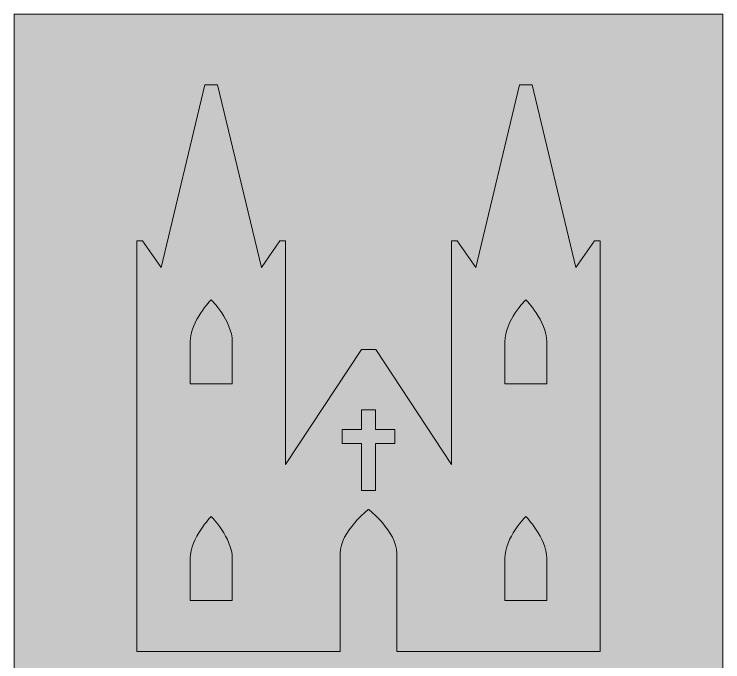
# Model space of a CAD drawing. Header units: millimetres. Extents: x -1334 to 1514, y -1037 to 10.
# Drawn here: x -26.3 to 73.7, y -81.4 to 10 of the extents above; entities that cross this region are included whole.
import ezdxf

# ---------------------------------------------------------------- set-up
doc = ezdxf.new("R2010")
doc.units = ezdxf.units.MM
doc.header["$MEASUREMENT"] = 0
doc.layers.add('bg', color=7, linetype='Continuous', lineweight=0)
doc.layers.add('icons', color=7, linetype='Continuous', lineweight=0)

# ---------------------------------------------------------------- blocks, each defined once
blk = doc.blocks.new('Block_135')
at = {"layer": 'icons'}
for points, knots in [([(55.582, -22), (55.582, -22), (52.971, -25.764), (52.971, -25.764), (52.971, -25.764), (46.805, -0.001), (46.805, -0.001), (46.805, -0.001), (44.992, -0.001), (44.992, -0.001), (44.992, -0.001), (38.828, -25.764), (38.828, -25.764), (38.828, -25.764), (36.214, -22), (36.214, -22), (36.214, -22), (35.41, -22), (35.41, -22), (35.41, -22), (35.41, -53.577), (35.41, -53.577), (35.41, -53.577), (24.717, -37.335), (24.717, -37.335), (24.717, -37.335), (22.692, -37.335), (22.692, -37.335), (22.692, -37.335), (11.996, -53.577), (11.996, -53.577), (11.996, -53.577), (11.996, -22), (11.996, -22), (11.996, -22), (11.192, -22), (11.192, -22), (11.192, -22), (8.581, -25.764), (8.581, -25.764), (8.581, -25.764), (2.418, -0.001), (2.418, -0.001), (2.418, -0.001), (0.602, -0.001), (0.602, -0.001), (0.602, -0.001), (-5.562, -25.764), (-5.562, -25.764), (-5.562, -25.764), (-8.176, -22), (-8.176, -22), (-8.176, -22), (-8.98, -22), (-8.98, -22), (-8.98, -22), (-8.98, -80), (-8.98, -80), (-8.98, -80), (11.996, -80), (11.996, -80), (11.996, -80), (19.704, -80), (19.704, -80), (19.704, -80), (19.704, -66.143), (19.704, -66.143), (19.704, -63.031), (23.705, -59.92), (23.705, -59.92), (23.705, -59.92), (27.705, -63.031), (27.705, -66.143), (27.705, -66.143), (27.705, -80), (27.705, -80), (27.705, -80), (35.41, -80), (35.41, -80), (35.41, -80), (56.386, -80), (56.386, -80), (56.386, -80), (56.386, -22), (56.386, -22), (56.386, -22), (55.582, -22), (55.582, -22)], [0, 0, 0, 0, 1, 1, 1, 2, 2, 2, 3, 3, 3, 4, 4, 4, 5, 5, 5, 6, 6, 6, 7, 7, 7, 8, 8, 8, 9, 9, 9, 10, 10, 10, 11, 11, 11, 12, 12, 12, 13, 13, 13, 14, 14, 14, 15, 15, 15, 16, 16, 16, 17, 17, 17, 18, 18, 18, 19, 19, 19, 20, 20, 20, 21, 21, 21, 22, 22, 22, 23, 23, 23, 24, 24, 24, 25, 25, 25, 26, 26, 26, 27, 27, 27, 28, 28, 28, 29, 29, 29, 29]), ([(4.475, -42.189), (4.475, -42.189), (-1.455, -42.189), (-1.455, -42.189), (-1.455, -42.189), (-1.455, -36.259), (-1.455, -36.259), (-1.455, -33.296), (1.508, -30.332), (1.508, -30.332), (1.508, -30.332), (4.475, -33.296), (4.475, -36.259), (4.475, -36.259), (4.475, -42.189), (4.475, -42.189)], [0, 0, 0, 0, 1, 1, 1, 2, 2, 2, 3, 3, 3, 4, 4, 4, 5, 5, 5, 5]), ([(48.861, -42.189), (48.861, -42.189), (42.935, -42.189), (42.935, -42.189), (42.935, -42.189), (42.935, -36.259), (42.935, -36.259), (42.935, -33.296), (45.898, -30.332), (45.898, -30.332), (45.898, -30.332), (48.861, -33.296), (48.861, -36.259), (48.861, -36.259), (48.861, -42.189), (48.861, -42.189)], [0, 0, 0, 0, 1, 1, 1, 2, 2, 2, 3, 3, 3, 4, 4, 4, 5, 5, 5, 5]), ([(27.406, -50.631), (27.406, -50.631), (24.703, -50.631), (24.703, -50.631), (24.703, -50.631), (24.703, -57.26), (24.703, -57.26), (24.703, -57.26), (22.703, -57.26), (22.703, -57.26), (22.703, -57.26), (22.703, -50.631), (22.703, -50.631), (22.703, -50.631), (20.001, -50.631), (20.001, -50.631), (20.001, -50.631), (20.001, -48.631), (20.001, -48.631), (20.001, -48.631), (22.703, -48.631), (22.703, -48.631), (22.703, -48.631), (22.703, -45.886), (22.703, -45.886), (22.703, -45.886), (24.703, -45.886), (24.703, -45.886), (24.703, -45.886), (24.703, -48.631), (24.703, -48.631), (24.703, -48.631), (27.406, -48.631), (27.406, -48.631), (27.406, -48.631), (27.406, -50.631), (27.406, -50.631)], [0, 0, 0, 0, 1, 1, 1, 2, 2, 2, 3, 3, 3, 4, 4, 4, 5, 5, 5, 6, 6, 6, 7, 7, 7, 8, 8, 8, 9, 9, 9, 10, 10, 10, 11, 11, 11, 12, 12, 12, 12]), ([(4.475, -72.796), (4.475, -72.796), (-1.455, -72.796), (-1.455, -72.796), (-1.455, -72.796), (-1.455, -66.866), (-1.455, -66.866), (-1.455, -63.903), (1.508, -60.939), (1.508, -60.939), (1.508, -60.939), (4.475, -63.903), (4.475, -66.866), (4.475, -66.866), (4.475, -72.796), (4.475, -72.796)], [0, 0, 0, 0, 1, 1, 1, 2, 2, 2, 3, 3, 3, 4, 4, 4, 5, 5, 5, 5]), ([(48.861, -72.796), (48.861, -72.796), (42.935, -72.796), (42.935, -72.796), (42.935, -72.796), (42.935, -66.866), (42.935, -66.866), (42.935, -63.903), (45.898, -60.939), (45.898, -60.939), (45.898, -60.939), (48.861, -63.903), (48.861, -66.866), (48.861, -66.866), (48.861, -72.796), (48.861, -72.796)], [0, 0, 0, 0, 1, 1, 1, 2, 2, 2, 3, 3, 3, 4, 4, 4, 5, 5, 5, 5])]:
    blk.add_open_spline(points, degree=3, knots=knots, dxfattribs=at)
blk = doc.blocks.new('Block_134')
at = {"layer": 'icons'}
blk.add_blockref('Block_135', (0, 0), dxfattribs=at)

msp = doc.modelspace()

# ---------------------------------------------------------------- hatches: boundary and pattern name
at = {"layer": 'bg', "true_color": 0x592d2c, "transparency": 33554687}
h = msp.add_hatch(color=29, dxfattribs=at)
h.dxf.hatch_style = 2
h.paths.add_polyline_path([(73.703, -90), (-26.297, -90), (-26.297, 10), (73.703, 10)])

# ---------------------------------------------------------------- linework, layer by layer
at = {"layer": 'bg'}
msp.add_lwpolyline([(73.703, -90), (-26.297, -90), (-26.297, 10), (73.703, 10)], close=True, dxfattribs=at)

# ---------------------------------------------------------------- block references
at = {"layer": 'icons'}
msp.add_blockref('Block_134', (0, 0), dxfattribs=at)

doc.saveas('drawing.dxf')
